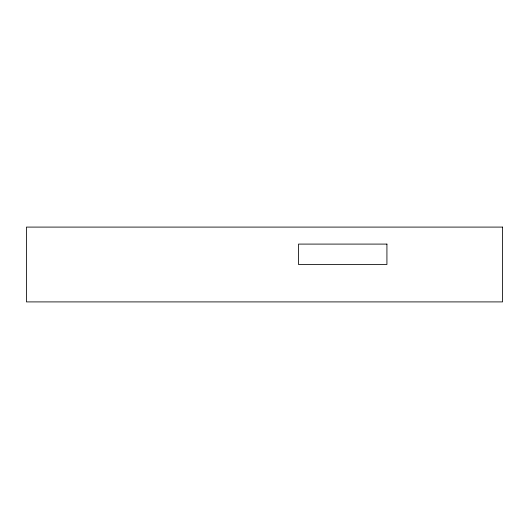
<?xml version="1.0" encoding="UTF-8"?>
<svg xmlns="http://www.w3.org/2000/svg" width="529" height="529" viewBox="0 0 529 529"><rect width="100%" height="100%" fill="white"/><g stroke="black" fill="none" stroke-linecap="round" stroke-linejoin="round"><path stroke-width="0.79" d="M502.55 227.093L26.45 227.093L26.45 301.907L502.55 301.907L502.55 227.093M386.924 244.094L298.508 244.094L298.508 264.5L386.924 264.5L386.924 244.094"/></g></svg>
